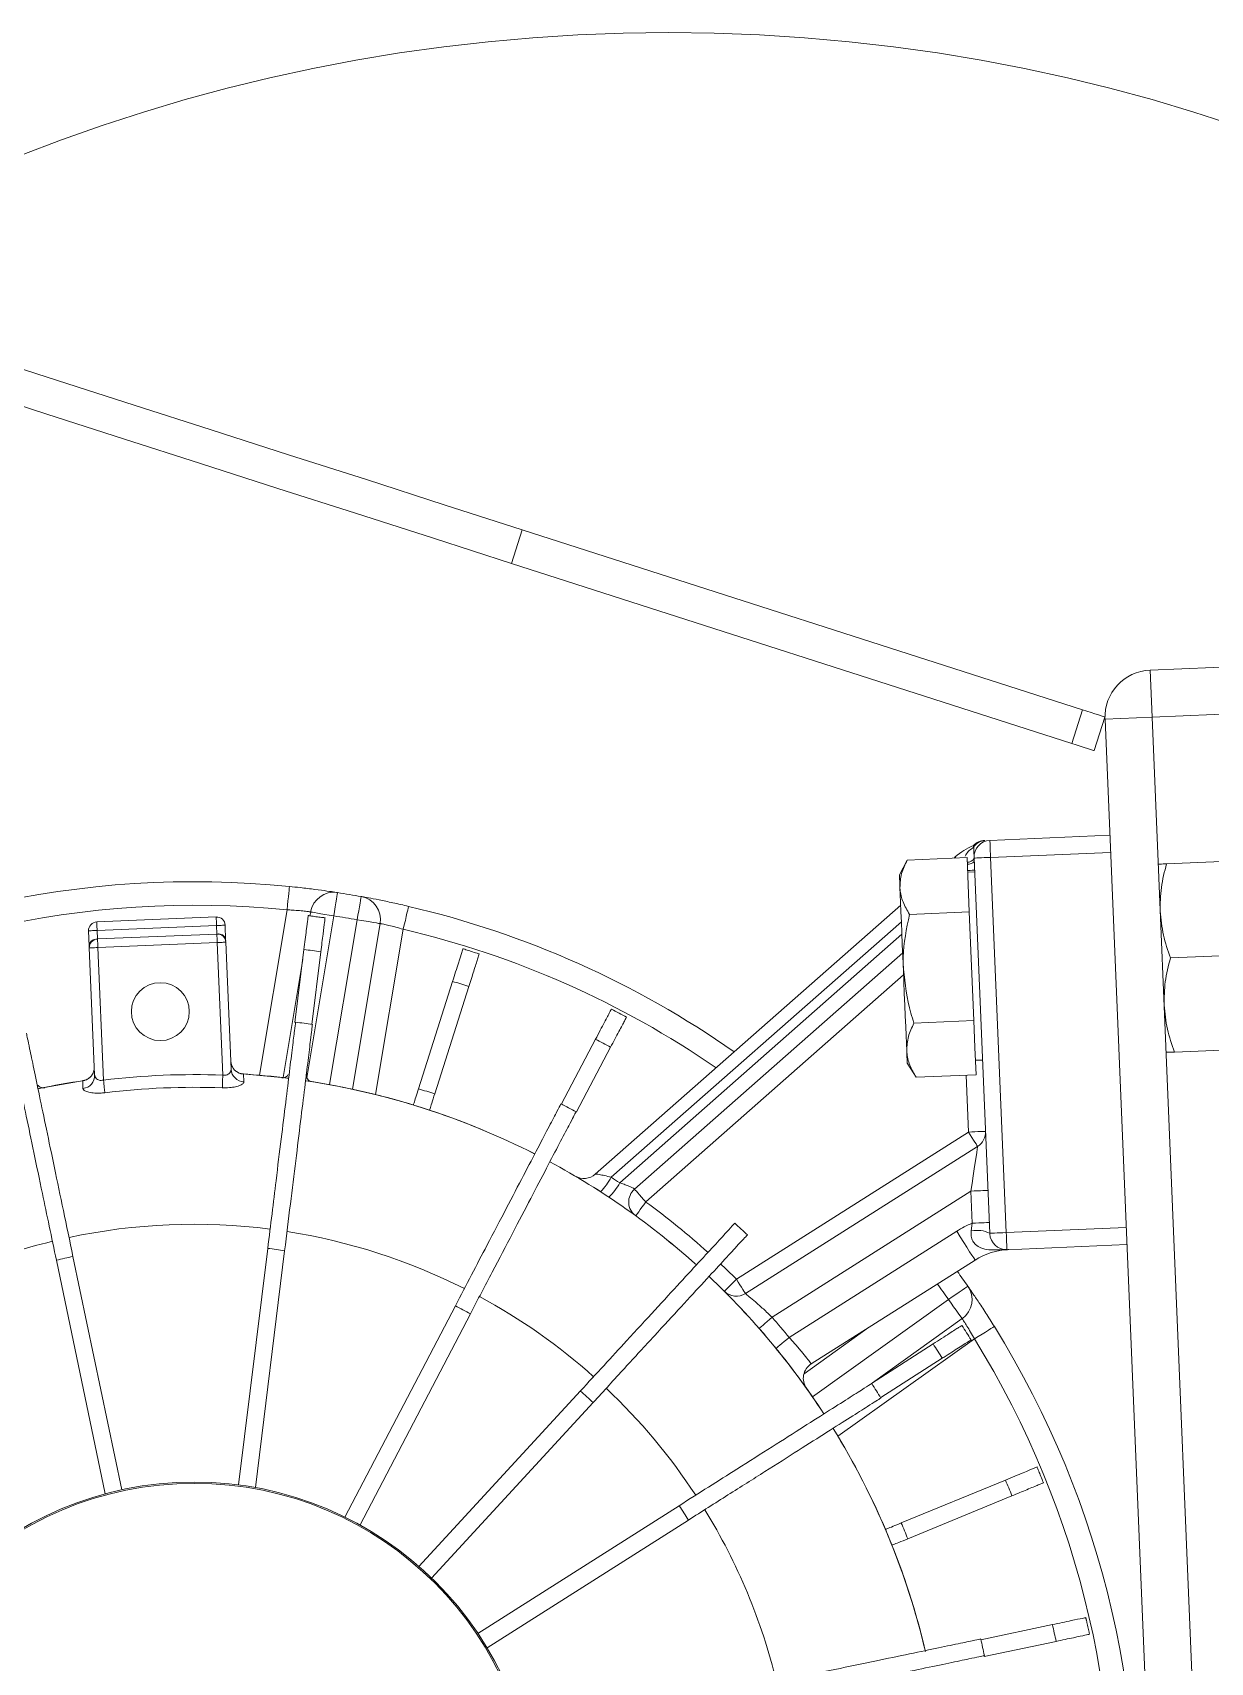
# Model space of a CAD drawing. Header units: millimetres. Extents: x 7703 to 14147, y -5820 to 95.
# Drawn here: x 12798.95 to 12808.95, y -3915.25 to -3901.41 of the extents above; entities that cross this region are included whole.
import ezdxf

# ---------------------------------------------------------------- set-up
doc = ezdxf.new("R2010")
doc.units = ezdxf.units.MM

# ---------------------------------------------------------------- blocks, each defined once
blk = doc.blocks.new('FD-100 SAG')
at = {"color": 1, "linetype": 'Continuous', "lineweight": 15}
for p, q in [((4661.66, 3033.26), (4660.74, 3011.09)), ((4665.66, 3033.09), (4664.73, 3010.93)), ((4632.63, 3021.05), (4632.29, 3012.98)), ((4640.62, 3020.71), (4640.28, 3012.65)), ((4648.28, 3012.32), (4648.61, 3020.38)), ((4660.73, 3011.08), (4479.9, 3018.62)), ((4660.56, 3007.09), (4479.74, 3014.63)), ((4660.56, 3007.09), (4660.73, 3011.08)), ((4660.74, 3011.09), (4664.73, 3010.93)), ((4615.5, 2998.76), (4615.93, 3008.95)), ((4616.95, 2998.7), (4617.38, 3008.89)), ((4648.82, 2997.37), (4649.25, 3007.56)), ((4650.27, 2997.31), (4650.7, 3007.5)), ((4657.89, 3006.16), (4660.74, 3007.08)), ((4661.36, 3005.17), (4658.5, 3004.26)), ((4673.8, 2956.67), (4658.5, 3004.26)), ((4676.65, 2957.58), (4661.36, 3005.17)), ((4580.95, 2996.83), (4582.23, 3002.93)), ((4583.65, 3002.62), (4582.37, 2996.54)), ((4590.95, 2990.33), (4594.59, 2999.18)), ((4616.95, 2998.7), (4648.82, 2997.37)), ((4595.93, 2998.63), (4592.29, 2989.78)), ((4648.77, 2995.97), (4616.89, 2997.3)), ((4599.65, 2984.4), (4607.92, 2995.99)), ((4605.79, 2982.14), (4614.61, 2996.05)), ((4624.27, 2996.26), (4611.77, 2976.56)), ((4630.35, 2996.14), (4630.14, 2991.05)), ((4630.35, 2996.14), (4632.66, 2996.04)), ((4631.61, 2996.68), (4631.59, 2996.08)), ((4632.66, 2996.04), (4634.96, 2995.94)), ((4634.96, 2995.94), (4634.75, 2990.86)), ((4634.96, 2995.94), (4639.58, 2995.75)), ((4647.57, 2995.42), (4647.6, 2996.02)), ((4604.2, 2987.33), (4609.64, 2994.95)), ((4609.76, 2978.81), (4620.47, 2995.7)), ((4625.49, 2995.49), (4612.99, 2975.78)), ((4617.75, 2995.81), (4617.09, 2995.73)), ((4620.47, 2995.7), (4617.75, 2995.81)), ((4630.31, 2995.29), (4625.49, 2995.49)), ((4639.58, 2995.75), (4644.19, 2995.56)), ((4644.19, 2995.56), (4643.98, 2990.48)), ((4644.19, 2995.56), (4646.5, 2995.46)), ((4646.5, 2995.46), (4648.81, 2995.37)), ((4648.81, 2995.37), (4648.6, 2990.28)), ((4602.93, 2988.04), (4606.27, 2993.26)), ((4611.26, 2993.79), (4603.01, 2982.23)), ((4617.06, 2994.49), (4608.04, 2980.27)), ((4648.86, 2994.37), (4648.76, 2994.26)), ((4607.5, 2992.49), (4604.14, 2987.25)), ((4630.14, 2991.05), (4631.34, 2990.29)), ((4619.55, 2968.08), (4638.85, 2989.98)), ((4620.64, 2967.12), (4640.71, 2989.9)), ((4642.29, 2989.83), (4621.18, 2965.88)), ((4621.65, 2965.15), (4643.36, 2989.79)), ((4644.77, 2989.73), (4621.91, 2963.79)), ((4647.33, 2989.62), (4648.6, 2990.28)), ((4604.96, 2981.52), (4608.88, 2987.01)), ((4581.68, 2954.6), (4592.53, 2971.7)), ((4593.75, 2970.92), (4582.91, 2953.82)), ((4627.2, 2962.19), (4632.7, 2965.09)), ((4587.61, 2949.89), (4602.51, 2963.6)), ((4633.37, 2963.81), (4627.88, 2960.91)), ((4603.5, 2962.53), (4588.59, 2948.82)), ((4673.8, 2956.67), (4676.65, 2957.58)), ((4592.12, 2943.81), (4610.06, 2953.19)), ((4628.73, 2950.16), (4637.85, 2953.06)), ((4610.73, 2951.91), (4592.79, 2942.52)), ((4638.29, 2951.67), (4629.17, 2948.78)), ((4628.68, 2945.14), (4642.72, 2947.48)), ((4629.13, 2943.18), (4643.2, 2945.53)), ((4643.53, 2943.56), (4629.52, 2941.22)), ((4630.11, 2939.29), (4643.86, 2941.59)), ((4634.64, 2939.72), (4640.81, 2940.48)), ((4644.19, 2939.62), (4643.86, 2939.56)), ((4640.14, 2938.94), (4630.12, 2937.27)), ((4641, 2939.05), (4634.81, 2938.27)), ((4595.29, 2934.94), (4615.41, 2937.41)), ((4630.06, 2937.75), (4630.43, 2933.79)), ((4644.36, 2937.62), (4630.32, 2935.27)), ((4615.61, 2935.97), (4595.52, 2933.5)), ((4630.83, 2932.86), (4641.62, 2932.41)), ((4641.62, 2932.41), (4641.76, 2932.4)), ((4641.76, 2932.4), (4643.07, 2932.35)), ((4630.32, 2932.16), (4641.59, 2931.69)), ((4641.16, 2921.54), (4641.59, 2931.69)), ((4642.31, 2931.66), (4641.89, 2921.51)), ((4642.32, 2931.8), (4642.31, 2931.66)), ((4642.31, 2931.66), (4643.03, 2931.63)), ((4642.61, 2921.48), (4643.03, 2931.63)), ((4643.76, 2931.6), (4643.34, 2921.45)), ((4595.1, 2923.57), (4614.92, 2919.43)), ((4614.6, 2918.02), (4594.76, 2922.16)), ((4629.9, 2922.01), (4641.16, 2921.54)), ((4630.34, 2921.27), (4641.13, 2920.82)), ((4641.89, 2921.51), (4641.88, 2921.37)), ((4641.89, 2921.51), (4642.61, 2921.48)), ((4629.88, 2920.37), (4629.18, 2916.53)), ((4641.28, 2920.81), (4641.13, 2920.82)), ((4641.28, 2920.81), (4642.58, 2920.76))]:
    blk.add_line(p, q, dxfattribs=at)
at = {"color": 1, "linetype": 'Continuous', "lineweight": 15, "flags": 128}
for points in [[(4660.74, 3007.08), (4660.76, 3007.04), (4660.79, 3006.93), (4660.85, 3006.76), (4660.92, 3006.52), (4661.02, 3006.23), (4661.12, 3005.9), (4661.24, 3005.55), (4661.36, 3005.17)], [(4658.5, 3004.26), (4658.38, 3004.63), (4658.27, 3004.98), (4658.16, 3005.31), (4658.07, 3005.6), (4657.99, 3005.84), (4657.93, 3006.02), (4657.9, 3006.12), (4657.89, 3006.16)], [(4615.5, 2998.76), (4615.53, 2998.76), (4615.61, 2998.75), (4615.75, 2998.75), (4615.93, 2998.74), (4616.15, 2998.73), (4616.4, 2998.72), (4616.67, 2998.71), (4616.95, 2998.7)], [(4616.89, 2997.3), (4616.9, 2997.32), (4616.9, 2997.4), (4616.9, 2997.53), (4616.91, 2997.71), (4616.92, 2997.92), (4616.93, 2998.16), (4616.94, 2998.42), (4616.95, 2998.7)], [(4607.92, 2995.99), (4608.12, 2996.32), (4608.32, 2996.64), (4608.5, 2996.93), (4608.66, 2997.19), (4608.8, 2997.4), (4608.89, 2997.56), (4608.95, 2997.65), (4608.97, 2997.69)], [(4648.77, 2995.97), (4648.77, 2995.99), (4648.77, 2996.07), (4648.78, 2996.2), (4648.78, 2996.38), (4648.79, 2996.59), (4648.8, 2996.83), (4648.81, 2997.09), (4648.82, 2997.37)], [(4648.82, 2997.37), (4649.11, 2997.35), (4649.38, 2997.34), (4649.63, 2997.33), (4649.85, 2997.32), (4650.03, 2997.32), (4650.16, 2997.31), (4650.25, 2997.31), (4650.27, 2997.31)], [(4614.61, 2996.05), (4614.66, 2996.02), (4614.8, 2995.93), (4615.03, 2995.78), (4615.33, 2995.59), (4615.7, 2995.35), (4616.12, 2995.09), (4616.58, 2994.79), (4617.06, 2994.49)], [(4617.75, 2995.81), (4617.76, 2996.09), (4617.77, 2996.36), (4617.78, 2996.62), (4617.79, 2996.83), (4617.8, 2997.01), (4617.8, 2997.15), (4617.81, 2997.23), (4617.81, 2997.26)], [(4620.47, 2995.7), (4620.49, 2995.98), (4620.5, 2996.25), (4620.51, 2996.5), (4620.52, 2996.72), (4620.52, 2996.9), (4620.53, 2997.04), (4620.53, 2997.12), (4620.54, 2997.15)], [(4624.27, 2996.26), (4624.21, 2996.26), (4624.04, 2996.23), (4623.76, 2996.19), (4623.38, 2996.13), (4622.91, 2996.06), (4622.37, 2995.98), (4621.77, 2995.89), (4621.13, 2995.8), (4620.47, 2995.7)], [(4625.49, 2995.49), (4625.25, 2995.64), (4625.02, 2995.78), (4624.81, 2995.92), (4624.63, 2996.04), (4624.48, 2996.13), (4624.36, 2996.2), (4624.29, 2996.25), (4624.27, 2996.26)], [(4625.49, 2995.49), (4625.5, 2995.77), (4625.52, 2996.04), (4625.53, 2996.29), (4625.54, 2996.51), (4625.54, 2996.69), (4625.55, 2996.83), (4625.55, 2996.91), (4625.55, 2996.94)], [(4647.73, 2996.01), (4647.73, 2995.99), (4647.73, 2995.91), (4647.73, 2995.79), (4647.72, 2995.63), (4647.71, 2995.43), (4647.71, 2995.41)], [(4611.26, 2993.79), (4610.95, 2994.02), (4610.64, 2994.23), (4610.36, 2994.43), (4610.11, 2994.61), (4609.91, 2994.76), (4609.76, 2994.86), (4609.67, 2994.93), (4609.64, 2994.95)], [(4611.26, 2993.79), (4611.49, 2994.11), (4611.7, 2994.42), (4611.9, 2994.7), (4612.07, 2994.95), (4612.21, 2995.16), (4612.32, 2995.31), (4612.38, 2995.4), (4612.4, 2995.43)], [(4631.34, 2990.29), (4631.41, 2990.29), (4631.62, 2990.28), (4631.95, 2990.26), (4632.42, 2990.24)], [(4632.42, 2990.24), (4633, 2990.22), (4633.69, 2990.19), (4634.47, 2990.16), (4635.34, 2990.12), (4636.28, 2990.08), (4637.27, 2990.04), (4638.29, 2990), (4639.34, 2989.96)], [(4639.34, 2989.96), (4640.38, 2989.91), (4641.41, 2989.87), (4642.4, 2989.83), (4643.33, 2989.79), (4644.2, 2989.75), (4644.99, 2989.72), (4645.68, 2989.69), (4646.26, 2989.67)], [(4646.26, 2989.67), (4646.72, 2989.65), (4647.06, 2989.63), (4647.26, 2989.62), (4647.33, 2989.62)], [(4607.12, 2979.14), (4607.14, 2979.16), (4607.19, 2979.23), (4607.27, 2979.33), (4607.39, 2979.47), (4607.53, 2979.64), (4607.69, 2979.84), (4607.86, 2980.05), (4608.04, 2980.27)], [(4608.81, 2977.72), (4608.82, 2977.74), (4608.88, 2977.8), (4608.97, 2977.9), (4609.09, 2978.04), (4609.23, 2978.2), (4609.4, 2978.39), (4609.57, 2978.59), (4609.76, 2978.81)], [(4612.99, 2975.78), (4612.75, 2975.93), (4612.52, 2976.08), (4612.31, 2976.21), (4612.13, 2976.33), (4611.97, 2976.42), (4611.86, 2976.5), (4611.79, 2976.54), (4611.77, 2976.56)], [(4612.99, 2975.78), (4612.79, 2975.58), (4612.6, 2975.39), (4612.42, 2975.21), (4612.26, 2975.05), (4612.14, 2974.93), (4612.04, 2974.83), (4611.98, 2974.77), (4611.96, 2974.75)], [(4612.99, 2975.78), (4613.88, 2974.87), (4614.29, 2974.43)], [(4619.55, 2968.08), (4619.32, 2967.91), (4619.1, 2967.75), (4618.9, 2967.61), (4618.72, 2967.48), (4618.58, 2967.37), (4618.47, 2967.29), (4618.4, 2967.24), (4618.38, 2967.23)], [(4619.55, 2968.08), (4619.77, 2967.89), (4619.97, 2967.71), (4620.16, 2967.55), (4620.32, 2967.4), (4620.46, 2967.28), (4620.56, 2967.19), (4620.62, 2967.14), (4620.64, 2967.12)], [(4676.65, 2957.58), (4678.78, 2950.96), (4680.91, 2944.35), (4683.03, 2937.75), (4685.14, 2931.17), (4687.25, 2924.63), (4689.34, 2918.13), (4691.41, 2911.68), (4693.47, 2905.28)], [(4690.61, 2904.36), (4688.56, 2910.76), (4686.48, 2917.21), (4684.39, 2923.71), (4682.29, 2930.26), (4680.17, 2936.83), (4678.05, 2943.43), (4675.93, 2950.04), (4673.8, 2956.67)], [(4642.72, 2947.48), (4643.1, 2947.57), (4643.46, 2947.66), (4643.8, 2947.73), (4644.09, 2947.8), (4644.34, 2947.86), (4644.52, 2947.9), (4644.63, 2947.93), (4644.66, 2947.94)], [(4643.53, 2943.56), (4643.46, 2943.95), (4643.4, 2944.32), (4643.35, 2944.66), (4643.3, 2944.96), (4643.25, 2945.2), (4643.22, 2945.38), (4643.2, 2945.5), (4643.2, 2945.53)], [(4645.5, 2943.92), (4645.46, 2943.91), (4645.35, 2943.89), (4645.16, 2943.86), (4644.92, 2943.81), (4644.62, 2943.76), (4644.28, 2943.7), (4643.91, 2943.63), (4643.53, 2943.56)], [(4645.83, 2941.89), (4645.8, 2941.89), (4645.68, 2941.87), (4645.5, 2941.84), (4645.26, 2941.8), (4644.96, 2941.76), (4644.61, 2941.7), (4644.24, 2941.65), (4643.86, 2941.59)], [(4644.19, 2939.62), (4644.18, 2939.65), (4644.16, 2939.77), (4644.13, 2939.95), (4644.09, 2940.19), (4644.04, 2940.49), (4643.98, 2940.83), (4643.92, 2941.2), (4643.86, 2941.59)], [(4646.35, 2937.82), (4646.32, 2937.82), (4646.2, 2937.8), (4646.02, 2937.79), (4645.77, 2937.76), (4645.47, 2937.73), (4645.13, 2937.69), (4644.75, 2937.66), (4644.36, 2937.62)], [(4641.59, 2931.69), (4641.59, 2931.83), (4641.6, 2931.96), (4641.6, 2932.09), (4641.61, 2932.2), (4641.61, 2932.29), (4641.61, 2932.36), (4641.62, 2932.4), (4641.62, 2932.41)], [(4643.03, 2931.63), (4643.04, 2931.77), (4643.05, 2931.9), (4643.05, 2932.03), (4643.06, 2932.14), (4643.06, 2932.23), (4643.06, 2932.29), (4643.06, 2932.34), (4643.07, 2932.35)], [(4629.25, 2932.11), (4629.33, 2932.12), (4629.42, 2932.12), (4629.54, 2932.13), (4629.68, 2932.13), (4629.82, 2932.14), (4629.98, 2932.14), (4630.15, 2932.15), (4630.32, 2932.16)], [(4641.59, 2931.69), (4641.73, 2931.68), (4641.86, 2931.67), (4641.99, 2931.67), (4642.1, 2931.66), (4642.19, 2931.66), (4642.26, 2931.66), (4642.3, 2931.66), (4642.31, 2931.66)], [(4643.03, 2931.63), (4643.18, 2931.62), (4643.31, 2931.61), (4643.44, 2931.61), (4643.55, 2931.6), (4643.64, 2931.6), (4643.7, 2931.6), (4643.75, 2931.6), (4643.76, 2931.6)], [(4628.83, 2922.15), (4628.91, 2922.14), (4629.01, 2922.12), (4629.12, 2922.11), (4629.26, 2922.09), (4629.41, 2922.08), (4629.56, 2922.06), (4629.73, 2922.04), (4629.9, 2922.01)], [(4641.13, 2920.82), (4641.13, 2920.83), (4641.14, 2920.88), (4641.14, 2920.94), (4641.14, 2921.03), (4641.15, 2921.14), (4641.15, 2921.27), (4641.16, 2921.4), (4641.16, 2921.54)], [(4641.89, 2921.51), (4641.87, 2921.52), (4641.83, 2921.52), (4641.77, 2921.52), (4641.68, 2921.52), (4641.57, 2921.53), (4641.44, 2921.53), (4641.3, 2921.54), (4641.16, 2921.54)], [(4642.58, 2920.76), (4642.58, 2920.77), (4642.58, 2920.82), (4642.59, 2920.88), (4642.59, 2920.97), (4642.6, 2921.08), (4642.6, 2921.21), (4642.61, 2921.34), (4642.61, 2921.48)], [(4643.34, 2921.45), (4643.32, 2921.45), (4643.28, 2921.46), (4643.21, 2921.46), (4643.12, 2921.46), (4643.01, 2921.47), (4642.89, 2921.47), (4642.75, 2921.48), (4642.61, 2921.48)]]:
    blk.add_lwpolyline(points, dxfattribs=at)
at = {"color": 1, "linetype": 'Continuous', "lineweight": 15}
for centre, radius in [((4568.88, 2970.02), 150), ((4566.76, 2929.73), 29), ((4566.76, 2929.73), 28.89), ((4635.72, 2926.85), 2.46)]:
    blk.add_circle(centre, radius, dxfattribs=at)
for centre, radius, start, end in [((4660.73, 3011.09), 4.01, 267.6115, 357.6115), ((4660.73, 3011.09), 0.01, 267.6115, 357.6115), ((4566.76, 2929.73), 80, 58.1562, 95.8056), ((4566.76, 2929.73), 78, 58.1562, 95.8056), ((4566.76, 2929.73), 74.82, 76.9573, 78.0678), ((4566.76, 2929.73), 74.82, 67.0563, 68.1667), ((4609.72, 2999.15), 5.8, 327.6115, 357.6115), ((4614.78, 2998.84), 0.723, 354.8603, 357.6058), ((4616.9, 2998.7), 1.4, 177.6115, 267.6115), ((4617.19, 3004.89), 7.6, 267.4202, 267.7973), ((4614.72, 2996.23), 2.42, 348.1247, 26.2124), ((4648.87, 2997.36), 1.4, 267.6115, 357.6115), ((4566.76, 2929.73), 68.61, 76.8036, 78.0146), ((4625.49, 2995.49), 1.45, 87.6115, 147.6115), ((4649.08, 2995.4), 0.843, 136.3765, 180.6016), ((4649.12, 2995.38), 0.715, 124.0828, 179.6263), ((4648.8, 2996.07), 0.106, 254.0102, 281.2072), ((4644.51, 2998.2), 5.8, 318.6115, 336.8721), ((4649.07, 2996.94), 1.19, 301.6175, 356.5742), ((4648.86, 2996.92), 1.4, 314.6276, 357.6115), ((4566.76, 2929.73), 77.72, 57.0275, 58.0965), ((4611.26, 2993.79), 2, 55.2155, 144.4809), ((4566.76, 2929.73), 80, 54.1134, 55.2155), ((4609.72, 2999.15), 8.7, 327.6115, 337.4115), ((4566.76, 2929.73), 74.82, 57.0146, 58.125), ((4566.76, 2929.73), 78, 54.0236, 55.2155), ((4648.87, 2994.53), 0.163, 230.096, 264.254), ((4566.76, 2929.73), 63.8, 58.2664, 76.7569), ((4566.76, 2929.73), 63.8, 58.2627, 76.6972), ((4566.76, 2929.73), 65.25, 66.9749, 68.2482), ((4566.76, 2929.73), 68.61, 57.0061, 58.217), ((4566.76, 2929.73), 63.8, 43.2627, 56.9604), ((4566.76, 2929.73), 63.8, 43.266, 56.9401), ((4604.57, 2982.91), 1.45, 234.5972, 327.6115), ((4566.76, 2929.73), 65.25, 48.7798, 50.7625), ((4566.76, 2929.73), 50.9, 58.4276, 76.3124), ((4612.99, 2975.78), 1.45, 147.6115, 224.8908), ((4566.76, 2929.73), 68.61, 42.0061, 43.217), ((4566.76, 2929.73), 80, 13.1562, 34.981), ((4566.76, 2929.73), 78, 13.1562, 34.6245), ((4566.76, 2929.73), 63.8, 28.2627, 41.9604), ((4566.76, 2929.73), 63.8, 28.2625, 41.9621), ((4566.76, 2929.73), 65.25, 35.9992, 41.9713), ((4566.76, 2929.73), 49.25, 56.768, 58.4551), ((4566.76, 2929.73), 50.9, 43.4276, 56.7955), ((4619.55, 2968.08), 1.45, 215.9992, 318.6115), ((4623.91, 2961.03), 5.57, 119.4661, 135.2355), ((4566.77, 2929.85), 65.25, 32.748, 33.509), ((4566.76, 2929.73), 77.72, 27.1266, 28.1956), ((4624.29, 2960.31), 5.51, 118.6739, 134.5841), ((4566.76, 2929.73), 74.82, 27.0981, 28.2085), ((4566.76, 2929.73), 49.25, 41.768, 43.4551), ((4566.76, 2929.73), 50.9, 28.4276, 41.7955), ((4623, 2962.83), 1.45, 138.6115, 210.4828), ((4566.76, 2929.73), 68.61, 27.0061, 28.217), ((4566.76, 2929.73), 63.8, 8.5259, 26.9604), ((4566.76, 2929.73), 63.8, 8.5828, 26.9591), ((4566.76, 2929.73), 49.25, 26.768, 28.4551), ((4566.76, 2929.73), 74.82, 17.0563, 18.1667), ((4566.76, 2929.73), 50.9, 8.9107, 26.7955), ((4566.76, 2929.73), 65.25, 16.9749, 18.2482), ((4643.53, 2943.56), 2, 10.2155, 99.4809), ((4566.76, 2929.73), 78, 8.7463, 10.2155), ((4566.76, 2929.73), 80, 8.7463, 10.2155), ((4643.86, 2941.59), 2, 279.4809, 8.7463), ((4566.76, 2929.73), 68.61, 7.2085, 8.4195), ((4566.76, 2929.73), 74.82, 7.1553, 8.2658), ((4566.76, 2929.73), 80, 328.1562, 5.8056), ((4566.76, 2929.73), 49.25, 7.2873, 8.9747), ((4566.76, 2929.73), 63.8, 3.6336, 7.2236), ((4566.76, 2929.73), 78, 328.1562, 5.8056), ((4566.76, 2929.73), 50.9, 347.9449, 7.2782), ((4630.89, 2933.99), 1.13, 182.3395, 266.6214), ((4631.57, 2933.99), 1.16, 183.7344, 267.5927), ((4641.59, 2931.69), 0.725, 357.6115, 87.6115), ((4641.74, 2931.83), 0.58, 357.6115, 87.6115), ((4643.03, 2931.63), 0.725, 357.6115, 87.6115), ((4566.76, 2929.73), 62.53, 353.0351, 2.188), ((4566.76, 2929.73), 63.61, 353.0351, 2.188), ((4630.31, 2920.14), 1.13, 88.606, 172.8794), ((4630.99, 2920.08), 1.16, 87.6296, 171.4879), ((4641.16, 2921.54), 0.725, 267.6115, 357.6115), ((4641.3, 2921.39), 0.58, 267.6115, 357.6115), ((4642.61, 2921.48), 0.725, 267.6115, 357.6115), ((4566.76, 2929.73), 63.8, 347.9995, 351.5895), ((4566.76, 2929.73), 49.25, 346.2484, 347.9358), ((4566.76, 2929.73), 50.9, 328.4276, 346.3124)]:
    blk.add_arc(centre, radius, start, end, dxfattribs=at)
for points, knots in [([(4632.26, 3012.27), (4632.26, 3012.31), (4632.27, 3012.38), (4632.28, 3012.78), (4632.29, 3012.98)], [0, 0, 0, 0, 0.494498, 1, 1, 1, 1]), ([(4632.29, 3012.98), (4632.93, 3012.76), (4634.23, 3012.3), (4635.58, 3012.17), (4636.26, 3012.1)], [0, 0, 0, 0, 0.495453, 1, 1, 1, 1]), ([(4636.26, 3012.1), (4636.93, 3012.11), (4638.29, 3012.13), (4639.61, 3012.47), (4640.28, 3012.65)], [0, 0, 0, 0, 0.4945104, 1, 1, 1, 1]), ([(4640.28, 3012.65), (4640.92, 3012.42), (4642.22, 3011.97), (4643.57, 3011.84), (4644.25, 3011.77)], [0, 0, 0, 0, 0.495459, 1, 1, 1, 1]), ([(4644.25, 3011.77), (4644.92, 3011.78), (4646.28, 3011.79), (4647.61, 3012.14), (4648.28, 3012.32)], [0, 0, 0, 0, 0.494517, 1, 1, 1, 1]), ([(4648.25, 3011.6), (4648.25, 3011.64), (4648.25, 3011.71), (4648.27, 3012.11), (4648.28, 3012.32)], [0, 0, 0, 0, 0.494498, 1, 1, 1, 1]), ([(4582.23, 3002.93), (4582.34, 3003.45), (4582.56, 3004.49), (4582.78, 3005.54), (4582.81, 3005.69), (4582.83, 3005.77)], [0, 0, 0, 0, 0.322259, 0.644536, 1, 1, 1, 1]), ([(4582.83, 3005.77), (4582.83, 3005.77), (4582.83, 3005.77), (4582.85, 3005.76), (4582.9, 3005.75), (4583.11, 3005.71), (4583.4, 3005.64), (4583.7, 3005.58), (4583.89, 3005.54), (4584.01, 3005.51), (4584.11, 3005.49), (4584.17, 3005.47), (4584.22, 3005.46), (4584.24, 3005.46), (4584.25, 3005.46), (4584.25, 3005.46), (4584.25, 3005.46)], [0, 0, 0, 0, 0.012828, 0.029177, 0.057961, 0.144715, 0.456617, 0.623027, 0.738346, 0.818565, 0.874688, 0.930789, 0.958104, 0.979082, 0.992429, 1, 1, 1, 1]), ([(4584.25, 3005.46), (4584.23, 3005.39), (4584.21, 3005.26), (4584, 3004.27), (4583.77, 3003.19), (4583.65, 3002.62)], [0, 0, 0, 0, 0.322208, 0.64442, 1, 1, 1, 1]), ([(4594.59, 2999.18), (4594.77, 2999.63), (4595.16, 3000.56), (4595.55, 3001.51), (4595.69, 3001.84), (4595.69, 3001.86), (4595.7, 3001.86)], [0, 0, 0, 0, 0.288851, 0.61082, 0.932792, 1, 1, 1, 1]), ([(4595.7, 3001.86), (4595.7, 3001.86), (4595.7, 3001.86), (4595.7, 3001.86), (4595.71, 3001.85), (4595.77, 3001.83), (4595.98, 3001.74), (4596.27, 3001.62), (4596.58, 3001.5), (4596.79, 3001.41), (4596.94, 3001.35), (4597.02, 3001.32), (4597.03, 3001.31), (4597.04, 3001.31), (4597.04, 3001.31), (4597.04, 3001.31)], [0, 0, 0, 0, 0.000913, 0.013739, 0.03048, 0.06066, 0.153328, 0.4997, 0.653078, 0.794611, 0.937145, 0.970805, 0.984966, 0.999239, 1, 1, 1, 1]), ([(4597.04, 3001.31), (4597.01, 3001.25), (4596.96, 3001.13), (4596.58, 3000.19), (4596.15, 2999.17), (4595.93, 2998.63)], [0, 0, 0, 0, 0.3222615, 0.6445321, 1, 1, 1, 1]), ([(4617.09, 2995.73), (4616.94, 2995.72), (4616.63, 2995.7), (4616.22, 2995.84), (4615.87, 2996.12), (4615.49, 2996.81), (4615.46, 2997.73), (4615.49, 2998.49), (4615.5, 2998.77)], [0, 0, 0, 0, 0.094371, 0.189111, 0.278319, 0.417342, 0.786756, 1, 1, 1, 1]), ([(4615.5, 2998.77), (4615.51, 2998.8), (4615.51, 2998.85), (4615.51, 2998.89), (4615.51, 2998.91), (4615.51, 2998.91)], [0, 0, 0, 0, 0.688387, 0.946692, 1, 1, 1, 1]), ([(4612.4, 2995.43), (4612.39, 2995.44), (4612.35, 2995.47), (4611.94, 2995.75), (4611.17, 2996.28), (4610.14, 2996.95), (4609.36, 2997.44), (4608.97, 2997.69)], [0, 0, 0, 0, 0.139753, 0.35229, 0.566482, 0.782689, 1, 1, 1, 1]), ([(4577.06, 2977.89), (4577.33, 2979.2), (4577.88, 2981.83), (4578.64, 2985.48), (4579.33, 2988.77), (4579.92, 2991.62), (4580.4, 2993.92), (4580.73, 2995.48), (4580.93, 2996.44), (4580.98, 2996.71), (4581.01, 2996.84)], [0, 0, 0, 0, 0.1337318, 0.2674638, 0.4011997, 0.534938, 0.6686722, 0.8024063, 0.9012046, 1, 1, 1, 1]), ([(4582.43, 2996.53), (4582.39, 2996.33), (4582.3, 2995.93), (4582, 2994.49), (4581.58, 2992.47), (4581.04, 2989.88), (4580.39, 2986.78), (4579.73, 2983.59), (4579.08, 2980.49), (4578.67, 2978.54), (4578.47, 2977.56)], [0, 0, 0, 0, 0.1336783, 0.2673585, 0.4010369, 0.5347153, 0.6684107, 0.8021084, 0.9010533, 1, 1, 1, 1]), ([(4607.92, 2995.99), (4608.12, 2995.88), (4608.51, 2995.66), (4609.03, 2995.35), (4609.41, 2995.1), (4609.61, 2994.97), (4609.63, 2994.96), (4609.64, 2994.95)], [0, 0, 0, 0, 0.215409, 0.430242, 0.644521, 0.858698, 1, 1, 1, 1]), ([(4649.69, 2995.93), (4649.58, 2995.93), (4649.31, 2995.95), (4649.05, 2995.96), (4648.91, 2995.96)], [0, 0, 0, 0, 0.436569, 1, 1, 1, 1]), ([(4649.69, 2995.93), (4649.5, 2995.67), (4649.29, 2995.39), (4648.97, 2995.24), (4648.94, 2995.22)], [0, 0, 0, 0, 0.904456, 1, 1, 1, 1]), ([(4649.69, 2995.93), (4649.69, 2995.93), (4649.76, 2995.93), (4649.83, 2995.92), (4649.84, 2995.92), (4649.84, 2995.92)], [0, 0, 0, 0, 0.040505, 0.699488, 1, 1, 1, 1]), ([(4650.26, 2996.87), (4650.26, 2996.87), (4650.25, 2996.86), (4650.25, 2996.86), (4650.25, 2996.86)], [0, 0, 0, 0, 0.5763916, 1, 1, 1, 1]), ([(4606.27, 2993.26), (4606.35, 2993.37), (4606.71, 2993.95), (4607.28, 2994.84), (4607.76, 2995.58), (4607.81, 2995.67), (4607.84, 2995.71)], [0, 0, 0, 0, 0.075891, 0.397863, 0.719821, 1, 1, 1, 1]), ([(4609.06, 2994.93), (4609.03, 2994.87), (4608.96, 2994.76), (4608.41, 2993.91), (4607.81, 2992.98), (4607.5, 2992.49)], [0, 0, 0, 0, 0.322264, 0.644544, 1, 1, 1, 1]), ([(4632.42, 2990.24), (4632.36, 2990.25), (4631.95, 2990.27), (4631.17, 2990.46), (4630.48, 2990.85), (4630.14, 2991.05)], [0, 0, 0, 0, 0.070087, 0.530792, 1, 1, 1, 1]), ([(4634.75, 2990.86), (4634.37, 2990.68), (4633.6, 2990.31), (4632.81, 2990.27), (4632.42, 2990.24)], [0, 0, 0, 0, 0.495468, 1, 1, 1, 1]), ([(4639.34, 2989.96), (4638.07, 2990.1), (4636.52, 2990.29), (4635.03, 2990.77), (4634.75, 2990.86)], [0, 0, 0, 0, 0.811304, 1, 1, 1, 1]), ([(4643.98, 2990.48), (4642.77, 2990.23), (4641.24, 2989.91), (4639.67, 2989.95), (4639.34, 2989.96)], [0, 0, 0, 0, 0.785623, 1, 1, 1, 1]), ([(4646.26, 2989.67), (4646.21, 2989.67), (4645.79, 2989.69), (4645.02, 2989.88), (4644.33, 2990.28), (4643.98, 2990.48)], [0, 0, 0, 0, 0.070085, 0.530781, 1, 1, 1, 1]), ([(4590.39, 2988.99), (4590.41, 2989.02), (4590.43, 2989.08), (4590.62, 2989.55), (4590.83, 2990.06), (4590.95, 2990.33)], [0, 0, 0, 0, 0.322259, 0.644517, 1, 1, 1, 1]), ([(4592.29, 2989.78), (4592.19, 2989.53), (4591.98, 2989.04), (4591.78, 2988.55), (4591.75, 2988.48), (4591.73, 2988.44)], [0, 0, 0, 0, 0.322252, 0.644528, 1, 1, 1, 1]), ([(4648.6, 2990.28), (4648.21, 2990.1), (4647.44, 2989.73), (4646.66, 2989.69), (4646.26, 2989.67)], [0, 0, 0, 0, 0.495458, 1, 1, 1, 1]), ([(4592.53, 2971.7), (4593.25, 2972.83), (4594.69, 2975.1), (4596.68, 2978.25), (4598.49, 2981.09), (4600.04, 2983.54), (4601.3, 2985.53), (4602.15, 2986.87), (4602.68, 2987.7), (4602.83, 2987.93), (4602.9, 2988.05)], [0, 0, 0, 0, 0.1337385, 0.2674771, 0.4012211, 0.5349636, 0.6686992, 0.8024326, 0.9012153, 1, 1, 1, 1]), ([(4604.13, 2987.27), (4604.02, 2987.1), (4603.8, 2986.76), (4603.01, 2985.52), (4601.91, 2983.77), (4600.49, 2981.54), (4598.79, 2978.87), (4597.05, 2976.11), (4595.35, 2973.44), (4594.29, 2971.76), (4593.75, 2970.92)], [0, 0, 0, 0, 0.133723, 0.267448, 0.401172, 0.534897, 0.668626, 0.802354, 0.901177, 1, 1, 1, 1]), ([(4605.79, 2982.14), (4605.82, 2982.12), (4605.87, 2982.08), (4606.26, 2981.78), (4606.84, 2981.32), (4607.46, 2980.79), (4607.87, 2980.42), (4608.04, 2980.27)], [0, 0, 0, 0, 0.212954, 0.425927, 0.638888, 0.852252, 1, 1, 1, 1]), ([(4609.76, 2978.81), (4610, 2978.56), (4610.48, 2978.06), (4611.09, 2977.37), (4611.53, 2976.84), (4611.74, 2976.59), (4611.76, 2976.56), (4611.77, 2976.56)], [0, 0, 0, 0, 0.223284, 0.446543, 0.669572, 0.88517, 1, 1, 1, 1]), ([(4602.51, 2963.6), (4603.5, 2964.51), (4605.48, 2966.32), (4608.22, 2968.85), (4610.7, 2971.13), (4612.84, 2973.1), (4614.57, 2974.69), (4615.74, 2975.77), (4616.46, 2976.43), (4616.66, 2976.62), (4616.77, 2976.71)], [0, 0, 0, 0, 0.1337379, 0.2674775, 0.4012212, 0.5349639, 0.6686989, 0.8024324, 0.9012155, 1, 1, 1, 1]), ([(4617.75, 2975.64), (4617.6, 2975.5), (4617.3, 2975.23), (4616.22, 2974.24), (4614.7, 2972.84), (4612.75, 2971.04), (4610.42, 2968.9), (4608.02, 2966.7), (4605.69, 2964.55), (4604.23, 2963.2), (4603.5, 2962.53)], [0, 0, 0, 0, 0.133723, 0.267448, 0.401172, 0.534896, 0.668625, 0.802354, 0.901177, 1, 1, 1, 1]), ([(4620.64, 2967.12), (4620.65, 2967.12), (4620.67, 2967.11), (4620.76, 2966.97), (4620.87, 2966.73), (4620.99, 2966.42), (4621.1, 2966.12), (4621.16, 2965.93), (4621.18, 2965.88)], [0, 0, 0, 0, 0.173966, 0.34804, 0.521292, 0.705054, 0.910832, 1, 1, 1, 1]), ([(4632.7, 2965.09), (4633.17, 2965.34), (4634.1, 2965.84), (4635.06, 2966.34), (4635.19, 2966.41), (4635.26, 2966.45)], [0, 0, 0, 0, 0.322265, 0.64454, 1, 1, 1, 1]), ([(4621.65, 2965.15), (4621.7, 2964.96), (4621.8, 2964.59), (4621.88, 2964.16), (4621.92, 2963.89), (4621.92, 2963.8), (4621.91, 2963.79), (4621.91, 2963.79)], [0, 0, 0, 0, 0.294979, 0.577418, 0.788576, 0.964032, 1, 1, 1, 1]), ([(4635.94, 2965.16), (4635.88, 2965.13), (4635.76, 2965.07), (4634.87, 2964.6), (4633.89, 2964.08), (4633.37, 2963.81)], [0, 0, 0, 0, 0.322256, 0.644503, 1, 1, 1, 1]), ([(4610.06, 2953.19), (4611.25, 2953.81), (4613.63, 2955.06), (4616.93, 2956.79), (4619.92, 2958.35), (4622.49, 2959.69), (4624.58, 2960.78), (4625.99, 2961.52), (4626.86, 2961.98), (4627.1, 2962.1), (4627.22, 2962.17)], [0, 0, 0, 0, 0.1337378, 0.2674768, 0.4012206, 0.5349635, 0.6686989, 0.8024324, 0.9012156, 1, 1, 1, 1]), ([(4627.89, 2960.88), (4627.71, 2960.79), (4627.35, 2960.6), (4626.05, 2959.92), (4624.22, 2958.96), (4621.87, 2957.73), (4619.07, 2956.27), (4616.18, 2954.76), (4613.38, 2953.29), (4611.62, 2952.37), (4610.73, 2951.91)], [0, 0, 0, 0, 0.133723, 0.267448, 0.401172, 0.534896, 0.668626, 0.802354, 0.901177, 1, 1, 1, 1]), ([(4637.85, 2953.06), (4638.31, 2953.2), (4639.28, 2953.51), (4640.26, 2953.82), (4640.6, 2953.93), (4640.62, 2953.93), (4640.62, 2953.93)], [0, 0, 0, 0, 0.28885, 0.610822, 0.932792, 1, 1, 1, 1]), ([(4640.62, 2953.93), (4640.62, 2953.93), (4640.62, 2953.93), (4640.62, 2953.93), (4640.63, 2953.91), (4640.64, 2953.86), (4640.71, 2953.64), (4640.81, 2953.34), (4640.91, 2953.02), (4640.98, 2952.8), (4641.03, 2952.65), (4641.05, 2952.57), (4641.06, 2952.55), (4641.06, 2952.55), (4641.06, 2952.55), (4641.06, 2952.55)], [0, 0, 0, 0, 0.000913, 0.013736, 0.030482, 0.060659, 0.153316, 0.499709, 0.653062, 0.794625, 0.937141, 0.970812, 0.984968, 0.999239, 1, 1, 1, 1]), ([(4641.06, 2952.55), (4641, 2952.53), (4640.87, 2952.49), (4639.91, 2952.19), (4638.85, 2951.85), (4638.29, 2951.67)], [0, 0, 0, 0, 0.322261, 0.644531, 1, 1, 1, 1]), ([(4627.35, 2949.72), (4627.38, 2949.73), (4627.44, 2949.75), (4627.93, 2949.9), (4628.46, 2950.07), (4628.73, 2950.16)], [0, 0, 0, 0, 0.322257, 0.644506, 1, 1, 1, 1]), ([(4629.17, 2948.78), (4628.92, 2948.7), (4628.41, 2948.54), (4627.9, 2948.37), (4627.83, 2948.35), (4627.79, 2948.34)], [0, 0, 0, 0, 0.322247, 0.644524, 1, 1, 1, 1]), ([(4642.72, 2947.48), (4642.78, 2947.26), (4642.91, 2946.83), (4643.05, 2946.25), (4643.15, 2945.8), (4643.19, 2945.57), (4643.2, 2945.54), (4643.2, 2945.53)], [0, 0, 0, 0, 0.215399, 0.430243, 0.644523, 0.858696, 1, 1, 1, 1]), ([(4645.5, 2943.92), (4645.49, 2943.94), (4645.48, 2943.99), (4645.4, 2944.47), (4645.22, 2945.39), (4644.97, 2946.59), (4644.77, 2947.49), (4644.66, 2947.94)], [0, 0, 0, 0, 0.139753, 0.352291, 0.566481, 0.78269, 1, 1, 1, 1]), ([(4640.81, 2940.48), (4641.33, 2940.55), (4642.39, 2940.68), (4643.46, 2940.81), (4643.61, 2940.83), (4643.69, 2940.84)], [0, 0, 0, 0, 0.322279, 0.644575, 1, 1, 1, 1]), ([(4643.69, 2940.84), (4643.69, 2940.84), (4643.69, 2940.84), (4643.69, 2940.82), (4643.7, 2940.77), (4643.72, 2940.56), (4643.76, 2940.27), (4643.8, 2939.96), (4643.83, 2939.77), (4643.85, 2939.64), (4643.86, 2939.55), (4643.87, 2939.48), (4643.88, 2939.44), (4643.88, 2939.42), (4643.88, 2939.41), (4643.88, 2939.41), (4643.88, 2939.41)], [0, 0, 0, 0, 0.01283, 0.029182, 0.057956, 0.14471, 0.456603, 0.623026, 0.738354, 0.818549, 0.874688, 0.930786, 0.958106, 0.979085, 0.99243, 1, 1, 1, 1]), ([(4646.35, 2937.82), (4646.32, 2938.12), (4646.24, 2938.88), (4646.1, 2940.02), (4645.96, 2941.05), (4645.86, 2941.76), (4645.84, 2941.85), (4645.83, 2941.89)], [0, 0, 0, 0, 0.143668, 0.360049, 0.574896, 0.788014, 1, 1, 1, 1]), ([(4615.41, 2937.41), (4616.74, 2937.57), (4619.41, 2937.9), (4623.11, 2938.36), (4626.45, 2938.77), (4629.34, 2939.12), (4631.67, 2939.41), (4633.25, 2939.6), (4634.23, 2939.72), (4634.5, 2939.76), (4634.64, 2939.77)], [0, 0, 0, 0, 0.133772, 0.267545, 0.401326, 0.535104, 0.668837, 0.802568, 0.901286, 1, 1, 1, 1]), ([(4629.75, 2939.74), (4629.77, 2939.67), (4629.8, 2939.55), (4629.93, 2939.39), (4630.09, 2939.28), (4630.26, 2939.24), (4630.36, 2939.25), (4630.4, 2939.25)], [0, 0, 0, 0, 0.218786, 0.437558, 0.656686, 0.87646, 1, 1, 1, 1]), ([(4643.88, 2939.41), (4643.81, 2939.4), (4643.68, 2939.38), (4642.68, 2939.26), (4641.58, 2939.12), (4641, 2939.05)], [0, 0, 0, 0, 0.322284, 0.644562, 1, 1, 1, 1]), ([(4644.19, 2939.62), (4644.19, 2939.59), (4644.2, 2939.55), (4644.24, 2939.21), (4644.3, 2938.7), (4644.34, 2938.14), (4644.36, 2937.77), (4644.36, 2937.62)], [0, 0, 0, 0, 0.214241, 0.428516, 0.642883, 0.857583, 1, 1, 1, 1]), ([(4634.83, 2938.34), (4634.63, 2938.31), (4634.23, 2938.26), (4632.77, 2938.08), (4630.72, 2937.83), (4628.09, 2937.51), (4624.95, 2937.12), (4621.72, 2936.72), (4618.57, 2936.34), (4616.6, 2936.1), (4615.61, 2935.97)], [0, 0, 0, 0, 0.1337313, 0.2674645, 0.4012011, 0.5349343, 0.6686695, 0.8024028, 0.9012015, 1, 1, 1, 1]), ([(4630.37, 2937.72), (4630.33, 2937.7), (4630.24, 2937.64), (4630.15, 2937.49), (4630.1, 2937.32), (4630.1, 2937.22), (4630.1, 2937.17)], [0, 0, 0, 0, 0.195897, 0.501923, 0.807012, 1, 1, 1, 1]), ([(4629.25, 2932.11), (4629.25, 2932.32), (4629.25, 2932.72), (4629.33, 2933.27), (4629.47, 2933.68), (4629.62, 2933.91), (4629.72, 2933.94), (4629.76, 2933.95)], [0, 0, 0, 0, 0.21057, 0.421214, 0.630781, 0.841748, 1, 1, 1, 1]), ([(4629.76, 2933.95), (4629.95, 2933.94), (4630.28, 2933.92), (4630.37, 2933.92), (4630.41, 2933.91)], [0, 0, 0, 0, 0.56198, 1, 1, 1, 1]), ([(4630.41, 2933.91), (4630.42, 2933.9), (4630.43, 2933.88), (4630.44, 2933.79), (4630.44, 2933.77)], [0, 0, 0, 0, 0.820111, 1, 1, 1, 1]), ([(4630.82, 2933.11), (4630.8, 2933.13), (4630.71, 2933.19), (4630.6, 2933.35), (4630.5, 2933.54), (4630.45, 2933.69), (4630.44, 2933.76), (4630.43, 2933.79), (4630.43, 2933.8), (4630.43, 2933.8)], [0, 0, 0, 0, 0.074445, 0.33511, 0.550607, 0.708891, 0.814046, 0.910014, 1, 1, 1, 1]), ([(4630.83, 2932.86), (4630.75, 2932.85), (4630.62, 2932.84), (4630.45, 2932.7), (4630.36, 2932.54), (4630.31, 2932.35), (4630.32, 2932.22), (4630.32, 2932.16)], [0, 0, 0, 0, 0.290083, 0.521824, 0.696929, 0.842635, 1, 1, 1, 1]), ([(4631.52, 2932.85), (4631.48, 2932.84), (4631.31, 2932.83), (4631.06, 2932.93), (4630.89, 2933.06), (4630.82, 2933.11)], [0, 0, 0, 0, 0.151148, 0.678521, 1, 1, 1, 1]), ([(4629.19, 2920.28), (4629.13, 2920.3), (4629.02, 2920.35), (4628.89, 2920.66), (4628.8, 2921.13), (4628.79, 2921.65), (4628.82, 2922), (4628.83, 2922.15)], [0, 0, 0, 0, 0.21265, 0.425287, 0.637504, 0.848069, 1, 1, 1, 1]), ([(4629.88, 2920.38), (4629.87, 2920.37), (4629.87, 2920.37), (4629.88, 2920.39), (4629.9, 2920.46), (4629.95, 2920.61), (4630.09, 2920.83), (4630.34, 2921.07), (4630.67, 2921.23), (4630.92, 2921.23), (4631.04, 2921.23)], [0, 0, 0, 0, 0.022745, 0.098809, 0.159864, 0.238716, 0.407617, 0.590409, 0.807265, 1, 1, 1, 1]), ([(4629.9, 2922.01), (4629.89, 2921.95), (4629.87, 2921.84), (4629.89, 2921.66), (4629.96, 2921.5), (4630.1, 2921.34), (4630.24, 2921.28), (4630.32, 2921.27), (4630.34, 2921.27)], [0, 0, 0, 0, 0.142872, 0.285683, 0.43016, 0.650267, 0.929124, 1, 1, 1, 1]), ([(4629.84, 2920.25), (4629.79, 2920.26), (4629.69, 2920.26), (4629.34, 2920.27), (4629.19, 2920.28)], [0, 0, 0, 0, 0.561991, 1, 1, 1, 1]), ([(4629.88, 2920.4), (4629.87, 2920.33), (4629.85, 2920.26), (4629.85, 2920.26), (4629.84, 2920.25)], [0, 0, 0, 0, 0.820187, 1, 1, 1, 1]), ([(4614.92, 2919.43), (4616.24, 2919.16), (4618.86, 2918.61), (4622.51, 2917.85), (4625.81, 2917.16), (4628.65, 2916.57), (4630.96, 2916.09), (4632.51, 2915.76), (4633.48, 2915.56), (4633.75, 2915.51), (4633.88, 2915.48)], [0, 0, 0, 0, 0.133732, 0.267463, 0.401199, 0.534937, 0.668672, 0.802406, 0.901204, 1, 1, 1, 1]), ([(4633.56, 2914.06), (4633.36, 2914.11), (4632.97, 2914.19), (4631.53, 2914.49), (4629.51, 2914.91), (4626.91, 2915.45), (4623.82, 2916.1), (4620.63, 2916.76), (4617.52, 2917.41), (4615.57, 2917.82), (4614.6, 2918.02)], [0, 0, 0, 0, 0.133678, 0.267358, 0.401037, 0.534715, 0.66841, 0.802108, 0.901054, 1, 1, 1, 1]), ([(4629.26, 2917.03), (4629.26, 2916.97), (4629.24, 2916.84), (4629.31, 2916.65), (4629.39, 2916.52), (4629.46, 2916.48), (4629.48, 2916.47)], [0, 0, 0, 0, 0.304961, 0.609973, 0.915326, 1, 1, 1, 1])]:
    blk.add_open_spline(points, degree=3, knots=knots, dxfattribs=at)

msp = doc.modelspace()

# ---------------------------------------------------------------- block references
at = {"color": 1, "xscale": -0.1000000000021828, "yscale": 0.1000000000021828, "zscale": 0.1000000000021828, "rotation": 270}
msp.add_blockref('FD-100 SAG', (12507.35, -4373.298), dxfattribs=at)

doc.saveas('drawing.dxf')
